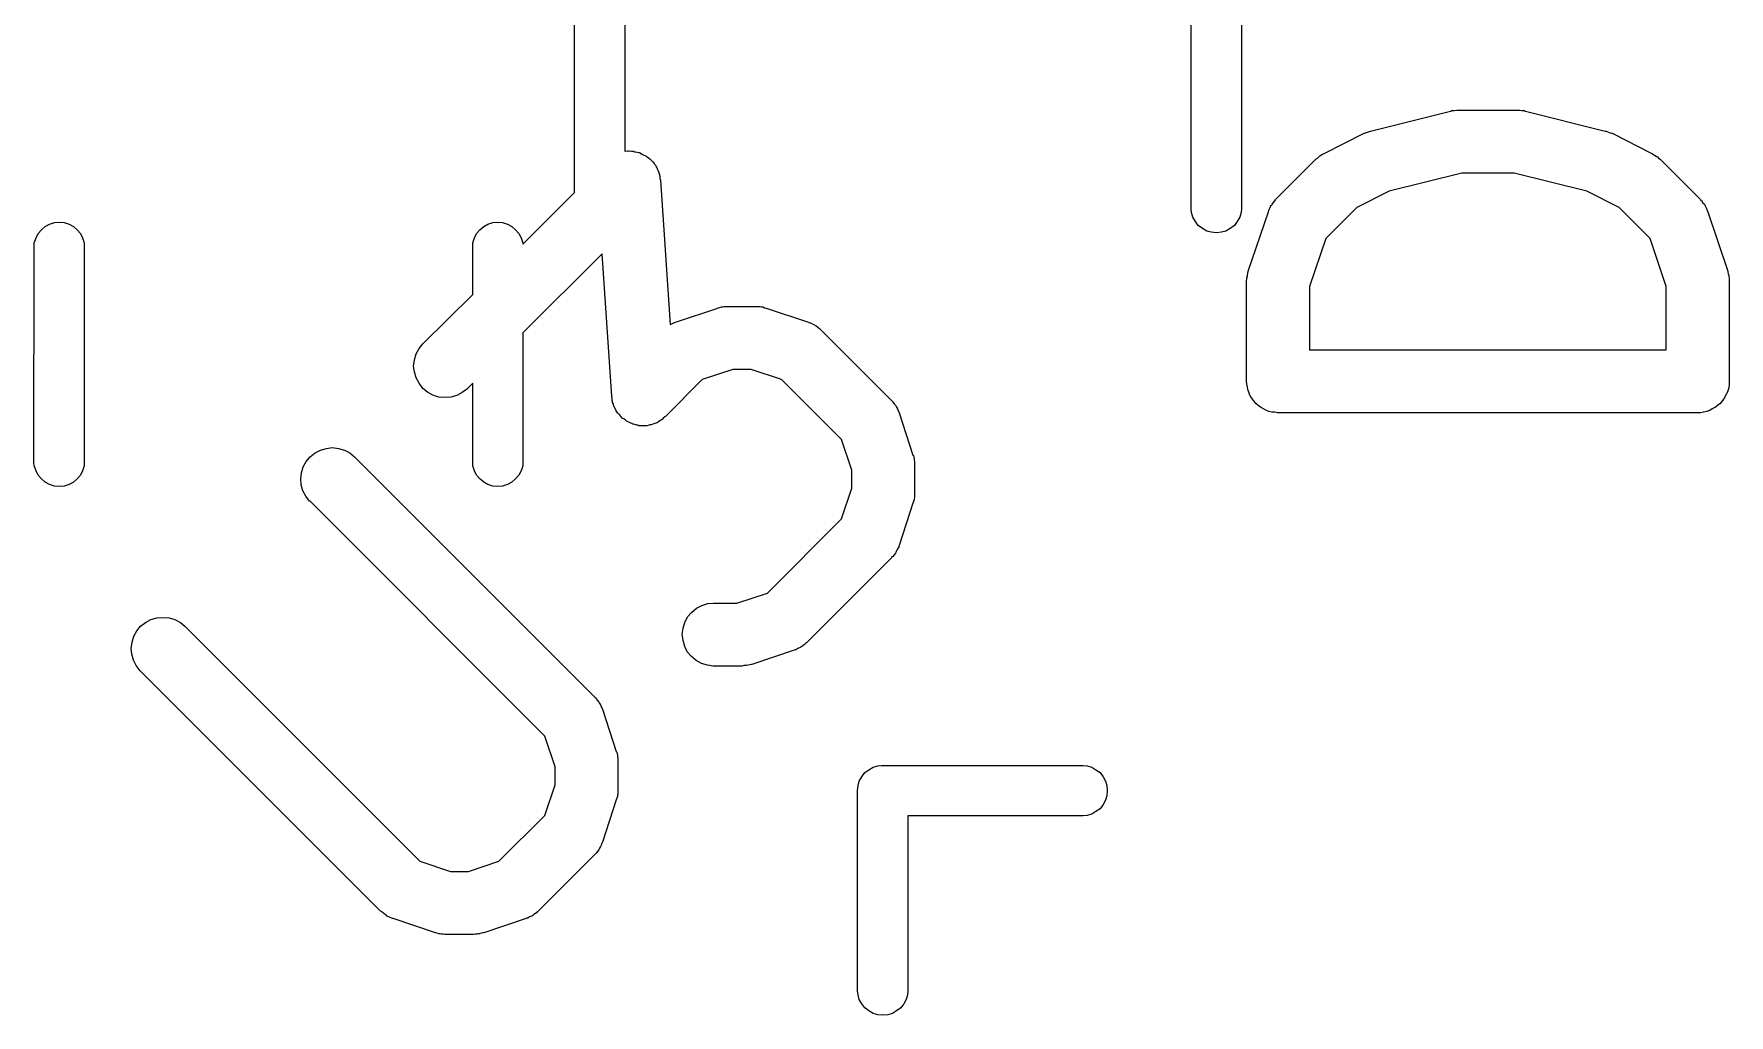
# Model space of a CAD drawing. Extents: x 116.8 to 159.2, y -137.5 to -92.6.
# Drawn here: x 146.917 to 150.957, y -110.875 to -108.536 of the extents above; entities that cross this region are included whole.
import ezdxf

# ---------------------------------------------------------------- set-up
doc = ezdxf.new("R2010")
doc.units = 0
doc.layers.add('BLACK', color=7, linetype='CONTINUOUS')

msp = doc.modelspace()

# ---------------------------------------------------------------- linework, layer by layer
at = {"layer": 'BLACK', "linetype": 'CONTINUOUS'}
for p, q in [((148.205, -108.914), (148.205, -106.493)), ((149.795, -106.493), (149.795, -108.953)), ((148.325, -106.55), (148.325, -108.816)), ((149.675, -108.953), (149.675, -106.55)), ((150.102, -108.768), (150.293, -108.72)), ((150.293, -108.72), (150.294, -108.72)), ((150.294, -108.72), (150.295, -108.72)), ((150.295, -108.72), (150.296, -108.719)), ((150.296, -108.719), (150.302, -108.719)), ((150.302, -108.719), (150.308, -108.718)), ((150.308, -108.718), (150.31, -108.718)), ((150.31, -108.718), (150.311, -108.718)), ((150.311, -108.718), (150.454, -108.718)), ((150.454, -108.718), (150.455, -108.718)), ((150.455, -108.718), (150.456, -108.718)), ((150.456, -108.718), (150.458, -108.718)), ((150.458, -108.718), (150.463, -108.719)), ((150.463, -108.719), (150.469, -108.719)), ((150.469, -108.719), (150.471, -108.72)), ((150.471, -108.72), (150.472, -108.72)), ((150.472, -108.72), (150.662, -108.768)), ((149.992, -108.821), (150.087, -108.773)), ((150.087, -108.773), (150.088, -108.773)), ((150.088, -108.773), (150.095, -108.77)), ((150.088, -108.773), (150.088, -108.773)), ((150.088, -108.773), (150.088, -108.773)), ((150.095, -108.77), (150.102, -108.768)), ((150.102, -108.768), (150.102, -108.768)), ((150.102, -108.768), (150.102, -108.768)), ((150.662, -108.768), (150.663, -108.768)), ((150.663, -108.768), (150.664, -108.768)), ((150.664, -108.768), (150.664, -108.768)), ((150.664, -108.768), (150.671, -108.771)), ((150.671, -108.771), (150.677, -108.773)), ((150.677, -108.773), (150.678, -108.773)), ((150.678, -108.773), (150.678, -108.773)), ((150.678, -108.773), (150.773, -108.821)), ((148.325, -108.816), (148.326, -108.816)), ((148.326, -108.816), (148.331, -108.815)), ((148.331, -108.815), (148.333, -108.816)), ((148.333, -108.816), (148.336, -108.815)), ((148.336, -108.815), (148.341, -108.816)), ((148.341, -108.816), (148.345, -108.816)), ((148.345, -108.816), (148.348, -108.817)), ((148.348, -108.817), (148.351, -108.817)), ((148.351, -108.817), (148.355, -108.818)), ((148.355, -108.818), (148.36, -108.819)), ((148.36, -108.819), (148.362, -108.821)), ((148.362, -108.821), (148.364, -108.821)), ((148.364, -108.821), (148.369, -108.824)), ((148.369, -108.824), (148.373, -108.826)), ((148.373, -108.826), (148.375, -108.827)), ((148.375, -108.827), (148.377, -108.828)), ((148.377, -108.828), (148.381, -108.831)), ((148.381, -108.831), (148.385, -108.834)), ((148.385, -108.834), (148.387, -108.836)), ((148.387, -108.836), (148.389, -108.838)), ((149.877, -108.93), (149.972, -108.835)), ((149.972, -108.835), (149.973, -108.834)), ((149.973, -108.834), (149.976, -108.832)), ((149.976, -108.832), (149.979, -108.829)), ((149.979, -108.829), (149.982, -108.827)), ((149.982, -108.827), (149.984, -108.825)), ((149.984, -108.825), (149.988, -108.823)), ((149.988, -108.823), (149.992, -108.821)), ((150.773, -108.821), (150.774, -108.821)), ((150.774, -108.821), (150.778, -108.824)), ((150.778, -108.824), (150.781, -108.826)), ((150.781, -108.826), (150.784, -108.828)), ((150.784, -108.828), (150.786, -108.829)), ((150.786, -108.829), (150.789, -108.832)), ((150.789, -108.832), (150.793, -108.835)), ((150.793, -108.835), (150.888, -108.93)), ((148.389, -108.838), (148.392, -108.841)), ((148.392, -108.841), (148.395, -108.845)), ((148.395, -108.845), (148.396, -108.847)), ((148.396, -108.847), (148.398, -108.849)), ((148.398, -108.849), (148.4, -108.853)), ((148.4, -108.853), (148.402, -108.857)), ((148.402, -108.857), (148.403, -108.86)), ((148.403, -108.86), (148.405, -108.862)), ((148.405, -108.862), (148.406, -108.867)), ((148.406, -108.867), (148.408, -108.871)), ((148.408, -108.871), (148.408, -108.874)), ((148.408, -108.874), (148.409, -108.876)), ((148.409, -108.876), (148.409, -108.881)), ((150.32, -108.868), (150.147, -108.911)), ((150.445, -108.868), (150.32, -108.868)), ((150.618, -108.911), (150.445, -108.868)), ((148.082, -109.037), (148.205, -108.914)), ((148.409, -108.881), (148.41, -108.885)), ((148.41, -108.885), (148.433, -109.229)), ((150.147, -108.911), (150.07, -108.95)), ((150.695, -108.95), (150.618, -108.911)), ((149.676, -108.962), (149.675, -108.953)), ((149.795, -108.953), (149.794, -108.962)), ((149.859, -108.959), (149.86, -108.957)), ((149.86, -108.957), (149.861, -108.955)), ((149.861, -108.955), (149.863, -108.95)), ((149.863, -108.95), (149.865, -108.945)), ((149.865, -108.945), (149.867, -108.944)), ((149.867, -108.944), (149.868, -108.942)), ((149.868, -108.942), (149.871, -108.938)), ((149.871, -108.938), (149.874, -108.934)), ((149.874, -108.934), (149.876, -108.932)), ((149.876, -108.932), (149.877, -108.93)), ((150.07, -108.95), (149.996, -109.024)), ((150.769, -109.024), (150.695, -108.95)), ((150.888, -108.93), (150.889, -108.931)), ((150.889, -108.931), (150.89, -108.933)), ((150.89, -108.933), (150.892, -108.934)), ((150.892, -108.934), (150.894, -108.938)), ((150.894, -108.938), (150.898, -108.942)), ((150.898, -108.942), (150.899, -108.944)), ((150.899, -108.944), (150.9, -108.946)), ((150.9, -108.946), (150.902, -108.951)), ((150.902, -108.951), (150.904, -108.955)), ((150.904, -108.955), (150.905, -108.958)), ((150.905, -108.958), (150.906, -108.96)), ((146.935, -109.003), (146.944, -108.995)), ((146.944, -108.995), (146.954, -108.99)), ((146.954, -108.99), (146.966, -108.986)), ((146.966, -108.986), (146.977, -108.985)), ((146.977, -108.985), (146.989, -108.986)), ((146.989, -108.986), (147.001, -108.99)), ((147.001, -108.99), (147.011, -108.995)), ((147.011, -108.995), (147.02, -109.003)), ((147.98, -109.003), (147.989, -108.995)), ((147.989, -108.995), (147.999, -108.99)), ((147.999, -108.99), (148.011, -108.986)), ((148.011, -108.986), (148.022, -108.985)), ((148.022, -108.985), (148.034, -108.986)), ((148.034, -108.986), (148.046, -108.99)), ((148.046, -108.99), (148.056, -108.995)), ((148.056, -108.995), (148.065, -109.003)), ((149.679, -108.973), (149.676, -108.962)), ((149.685, -108.983), (149.679, -108.973)), ((149.692, -108.993), (149.685, -108.983)), ((149.702, -109), (149.692, -108.993)), ((149.778, -108.993), (149.768, -109)), ((149.785, -108.983), (149.778, -108.993)), ((149.791, -108.973), (149.785, -108.983)), ((149.794, -108.962), (149.791, -108.973)), ((149.811, -109.102), (149.859, -108.96)), ((149.859, -108.96), (149.859, -108.959)), ((150.906, -108.96), (150.954, -109.102)), ((146.918, -109.034), (146.922, -109.022)), ((146.918, -109.042), (146.918, -109.034)), ((146.922, -109.022), (146.927, -109.012)), ((146.927, -109.012), (146.935, -109.003)), ((147.02, -109.003), (147.028, -109.012)), ((147.028, -109.012), (147.033, -109.022)), ((147.033, -109.022), (147.037, -109.034)), ((147.037, -109.034), (147.037, -109.042)), ((147.963, -109.034), (147.967, -109.022)), ((147.963, -109.042), (147.963, -109.034)), ((147.967, -109.022), (147.972, -109.012)), ((147.972, -109.012), (147.98, -109.003)), ((148.065, -109.003), (148.073, -109.012)), ((148.073, -109.012), (148.078, -109.022)), ((148.078, -109.022), (148.082, -109.034)), ((148.082, -109.034), (148.082, -109.037)), ((149.712, -109.006), (149.702, -109)), ((149.723, -109.009), (149.712, -109.006)), ((149.735, -109.01), (149.723, -109.009)), ((149.747, -109.009), (149.735, -109.01)), ((149.758, -109.006), (149.747, -109.009)), ((149.768, -109), (149.758, -109.006)), ((149.996, -109.024), (149.957, -109.138)), ((150.807, -109.138), (150.769, -109.024)), ((146.917, -109.558), (146.918, -109.042)), ((147.037, -109.042), (147.037, -109.558)), ((147.963, -109.157), (147.963, -109.042)), ((148.271, -109.06), (148.082, -109.249)), ((148.294, -109.4), (148.271, -109.06)), ((149.808, -109.117), (149.809, -109.114)), ((149.808, -109.121), (149.808, -109.117)), ((149.809, -109.111), (149.81, -109.107)), ((149.809, -109.114), (149.809, -109.111)), ((149.81, -109.107), (149.811, -109.102)), ((150.954, -109.102), (150.954, -109.103)), ((150.954, -109.103), (150.955, -109.108)), ((150.955, -109.108), (150.956, -109.112)), ((150.956, -109.112), (150.956, -109.115)), ((150.956, -109.115), (150.957, -109.118)), ((150.957, -109.118), (150.957, -109.122)), ((147.844, -109.275), (147.963, -109.157)), ((149.807, -109.125), (149.808, -109.121)), ((149.807, -109.126), (149.807, -109.125)), ((149.807, -109.364), (149.807, -109.126)), ((149.957, -109.138), (149.957, -109.289)), ((150.807, -109.289), (150.807, -109.138)), ((150.957, -109.122), (150.957, -109.126)), ((150.957, -109.126), (150.957, -109.364)), ((148.446, -109.223), (148.547, -109.19)), ((148.547, -109.19), (148.548, -109.189)), ((148.548, -109.189), (148.552, -109.188)), ((148.552, -109.188), (148.556, -109.187)), ((148.556, -109.187), (148.559, -109.187)), ((148.559, -109.187), (148.562, -109.186)), ((148.562, -109.186), (148.567, -109.186)), ((148.567, -109.186), (148.571, -109.186)), ((148.571, -109.186), (148.638, -109.186)), ((148.638, -109.186), (148.639, -109.186)), ((148.639, -109.186), (148.643, -109.186)), ((148.643, -109.186), (148.648, -109.186)), ((148.648, -109.186), (148.651, -109.187)), ((148.651, -109.187), (148.654, -109.187)), ((148.654, -109.187), (148.658, -109.189)), ((148.658, -109.189), (148.662, -109.19)), ((148.662, -109.19), (148.763, -109.223)), ((148.433, -109.229), (148.437, -109.227)), ((148.437, -109.227), (148.442, -109.225)), ((148.442, -109.225), (148.444, -109.224)), ((148.444, -109.224), (148.446, -109.223)), ((148.763, -109.223), (148.764, -109.224)), ((148.764, -109.224), (148.766, -109.225)), ((148.766, -109.225), (148.768, -109.225)), ((148.768, -109.225), (148.773, -109.228)), ((148.773, -109.228), (148.777, -109.23)), ((148.777, -109.23), (148.779, -109.231)), ((148.779, -109.231), (148.781, -109.232)), ((148.781, -109.232), (148.785, -109.235)), ((148.785, -109.235), (148.789, -109.238)), ((148.789, -109.238), (148.791, -109.24)), ((148.791, -109.24), (148.792, -109.241)), ((148.792, -109.241), (148.961, -109.41)), ((147.835, -109.286), (147.844, -109.275)), ((148.082, -109.249), (148.082, -109.558)), ((147.822, -109.328), (147.824, -109.313)), ((147.824, -109.313), (147.828, -109.299)), ((147.828, -109.299), (147.835, -109.286)), ((149.957, -109.289), (150.807, -109.289)), ((147.824, -109.342), (147.822, -109.328)), ((147.828, -109.356), (147.824, -109.342)), ((147.835, -109.369), (147.828, -109.356)), ((148.51, -109.36), (148.422, -109.448)), ((148.583, -109.336), (148.51, -109.36)), ((148.626, -109.336), (148.583, -109.336)), ((148.699, -109.36), (148.626, -109.336)), ((148.842, -109.503), (148.699, -109.36)), ((147.844, -109.381), (147.835, -109.369)), ((147.855, -109.39), (147.844, -109.381)), ((147.868, -109.397), (147.855, -109.39)), ((147.882, -109.402), (147.868, -109.397)), ((147.897, -109.403), (147.882, -109.402)), ((147.911, -109.402), (147.897, -109.403)), ((147.925, -109.398), (147.911, -109.402)), ((147.938, -109.391), (147.925, -109.398)), ((147.95, -109.382), (147.938, -109.391)), ((147.963, -109.369), (147.95, -109.381)), ((147.95, -109.381), (147.95, -109.382)), ((147.963, -109.558), (147.963, -109.369)), ((148.295, -109.405), (148.294, -109.4)), ((149.808, -109.371), (149.807, -109.364)), ((149.809, -109.378), (149.808, -109.371)), ((149.809, -109.379), (149.809, -109.378)), ((149.811, -109.386), (149.809, -109.379)), ((149.809, -109.379), (149.809, -109.379)), ((149.813, -109.392), (149.811, -109.386)), ((149.813, -109.393), (149.813, -109.392)), ((149.816, -109.399), (149.813, -109.393)), ((149.813, -109.393), (149.813, -109.393)), ((149.82, -109.405), (149.816, -109.399)), ((150.948, -109.4), (150.945, -109.406)), ((150.951, -109.394), (150.948, -109.4)), ((150.952, -109.393), (150.951, -109.394)), ((150.951, -109.394), (150.951, -109.394)), ((150.954, -109.387), (150.952, -109.393)), ((150.956, -109.38), (150.954, -109.387)), ((150.957, -109.372), (150.956, -109.379)), ((150.956, -109.379), (150.956, -109.38)), ((150.956, -109.38), (150.956, -109.38)), ((150.957, -109.364), (150.957, -109.365)), ((150.957, -109.365), (150.957, -109.365)), ((150.957, -109.365), (150.957, -109.365)), ((150.957, -109.365), (150.957, -109.365)), ((150.957, -109.365), (150.957, -109.372)), ((148.295, -109.41), (148.295, -109.405)), ((148.296, -109.412), (148.295, -109.41)), ((148.296, -109.415), (148.296, -109.412)), ((148.298, -109.419), (148.296, -109.415)), ((148.299, -109.424), (148.298, -109.419)), ((148.301, -109.426), (148.299, -109.424)), ((148.302, -109.429), (148.301, -109.426)), ((148.304, -109.433), (148.302, -109.429)), ((148.306, -109.437), (148.304, -109.433)), ((148.308, -109.439), (148.306, -109.437)), ((148.309, -109.441), (148.308, -109.439)), ((148.313, -109.444), (148.309, -109.441)), ((148.961, -109.41), (148.961, -109.41)), ((148.961, -109.41), (148.963, -109.412)), ((148.963, -109.412), (148.964, -109.414)), ((148.964, -109.414), (148.967, -109.418)), ((148.967, -109.418), (148.971, -109.422)), ((148.971, -109.422), (148.972, -109.424)), ((148.972, -109.424), (148.973, -109.426)), ((148.973, -109.426), (148.975, -109.43)), ((148.975, -109.43), (148.977, -109.435)), ((148.977, -109.435), (148.978, -109.437)), ((148.978, -109.437), (148.979, -109.439)), ((148.979, -109.439), (149.012, -109.54)), ((149.82, -109.406), (149.82, -109.405)), ((149.824, -109.411), (149.82, -109.406)), ((149.82, -109.406), (149.82, -109.406)), ((149.829, -109.417), (149.824, -109.411)), ((149.835, -109.422), (149.829, -109.417)), ((149.829, -109.417), (149.829, -109.417)), ((149.829, -109.417), (149.829, -109.417)), ((149.84, -109.426), (149.835, -109.422)), ((149.847, -109.43), (149.84, -109.426)), ((149.84, -109.426), (149.84, -109.426)), ((149.84, -109.426), (149.84, -109.426)), ((149.853, -109.433), (149.847, -109.43)), ((149.86, -109.436), (149.853, -109.433)), ((149.853, -109.433), (149.853, -109.433)), ((149.853, -109.433), (149.853, -109.433)), ((149.867, -109.438), (149.86, -109.436)), ((149.874, -109.438), (149.867, -109.438)), ((149.867, -109.438), (149.867, -109.438)), ((149.867, -109.438), (149.867, -109.438)), ((149.881, -109.439), (149.874, -109.438)), ((149.882, -109.439), (149.881, -109.439)), ((150.882, -109.439), (149.882, -109.439)), ((149.882, -109.439), (149.882, -109.439)), ((149.882, -109.439), (149.882, -109.439)), ((149.882, -109.439), (149.882, -109.439)), ((150.889, -109.439), (150.882, -109.439)), ((150.896, -109.438), (150.889, -109.439)), ((150.897, -109.438), (150.896, -109.438)), ((150.904, -109.436), (150.897, -109.438)), ((150.897, -109.438), (150.897, -109.438)), ((150.91, -109.434), (150.904, -109.436)), ((150.911, -109.434), (150.91, -109.434)), ((150.917, -109.43), (150.911, -109.434)), ((150.911, -109.434), (150.911, -109.434)), ((150.923, -109.427), (150.917, -109.43)), ((150.924, -109.427), (150.923, -109.427)), ((150.929, -109.422), (150.924, -109.427)), ((150.924, -109.427), (150.924, -109.427)), ((150.935, -109.418), (150.929, -109.422)), ((150.94, -109.412), (150.935, -109.418)), ((150.935, -109.418), (150.935, -109.418)), ((150.935, -109.418), (150.935, -109.418)), ((150.944, -109.407), (150.94, -109.412)), ((150.945, -109.406), (150.944, -109.406)), ((150.944, -109.406), (150.944, -109.407)), ((148.315, -109.448), (148.313, -109.444)), ((148.317, -109.45), (148.315, -109.448)), ((148.319, -109.452), (148.317, -109.45)), ((148.323, -109.454), (148.319, -109.452)), ((148.327, -109.457), (148.323, -109.454)), ((148.329, -109.459), (148.327, -109.457)), ((148.331, -109.46), (148.329, -109.459)), ((148.335, -109.462), (148.331, -109.46)), ((148.34, -109.464), (148.335, -109.462)), ((148.342, -109.465), (148.34, -109.464)), ((148.344, -109.466), (148.342, -109.465)), ((148.349, -109.467), (148.344, -109.466)), ((148.354, -109.469), (148.349, -109.467)), ((148.356, -109.469), (148.354, -109.469)), ((148.359, -109.47), (148.356, -109.469)), ((148.363, -109.47), (148.359, -109.47)), ((148.368, -109.47), (148.363, -109.47)), ((148.371, -109.47), (148.368, -109.47)), ((148.373, -109.47), (148.371, -109.47)), ((148.378, -109.47), (148.373, -109.47)), ((148.383, -109.469), (148.378, -109.47)), ((148.385, -109.468), (148.383, -109.469)), ((148.388, -109.468), (148.385, -109.468)), ((148.392, -109.466), (148.388, -109.468)), ((148.397, -109.465), (148.392, -109.466)), ((148.399, -109.464), (148.397, -109.465)), ((148.402, -109.463), (148.399, -109.464)), ((148.406, -109.46), (148.402, -109.463)), ((148.41, -109.458), (148.406, -109.46)), ((148.412, -109.457), (148.41, -109.458)), ((148.414, -109.455), (148.412, -109.457)), ((148.417, -109.452), (148.414, -109.455)), ((148.421, -109.449), (148.417, -109.452)), ((148.422, -109.448), (148.421, -109.449)), ((147.6, -109.528), (147.614, -109.524)), ((147.614, -109.524), (147.628, -109.522)), ((147.628, -109.522), (147.643, -109.524)), ((147.643, -109.524), (147.657, -109.528)), ((148.866, -109.576), (148.842, -109.503)), ((146.918, -109.566), (146.917, -109.558)), ((147.037, -109.558), (147.037, -109.566)), ((147.559, -109.568), (147.566, -109.555)), ((147.566, -109.555), (147.575, -109.544)), ((147.575, -109.544), (147.587, -109.535)), ((147.587, -109.535), (147.6, -109.528)), ((147.657, -109.528), (147.67, -109.535)), ((147.67, -109.535), (147.681, -109.544)), ((147.681, -109.544), (148.254, -110.117)), ((147.963, -109.566), (147.963, -109.558)), ((148.082, -109.558), (148.082, -109.566)), ((149.012, -109.54), (149.013, -109.541)), ((149.013, -109.541), (149.014, -109.545)), ((149.014, -109.545), (149.015, -109.549)), ((149.015, -109.549), (149.015, -109.552)), ((149.015, -109.552), (149.016, -109.555)), ((149.016, -109.555), (149.016, -109.56)), ((149.016, -109.56), (149.016, -109.564)), ((149.016, -109.564), (149.016, -109.631)), ((146.922, -109.578), (146.918, -109.566)), ((146.927, -109.588), (146.922, -109.578)), ((146.935, -109.597), (146.927, -109.588)), ((146.944, -109.605), (146.935, -109.597)), ((146.954, -109.61), (146.944, -109.605)), ((147.011, -109.605), (147.001, -109.61)), ((147.02, -109.597), (147.011, -109.605)), ((147.028, -109.588), (147.02, -109.597)), ((147.033, -109.578), (147.028, -109.588)), ((147.037, -109.566), (147.033, -109.578)), ((147.553, -109.597), (147.555, -109.582)), ((147.554, -109.611), (147.553, -109.597)), ((147.555, -109.582), (147.559, -109.568)), ((147.967, -109.578), (147.963, -109.566)), ((147.972, -109.588), (147.967, -109.578)), ((147.98, -109.597), (147.972, -109.588)), ((147.989, -109.605), (147.98, -109.597)), ((147.999, -109.61), (147.989, -109.605)), ((148.056, -109.605), (148.046, -109.61)), ((148.065, -109.597), (148.056, -109.605)), ((148.073, -109.588), (148.065, -109.597)), ((148.078, -109.578), (148.073, -109.588)), ((148.082, -109.566), (148.078, -109.578)), ((148.866, -109.619), (148.866, -109.576)), ((146.966, -109.614), (146.954, -109.61)), ((146.977, -109.615), (146.966, -109.614)), ((146.989, -109.614), (146.977, -109.615)), ((147.001, -109.61), (146.989, -109.614)), ((147.558, -109.625), (147.554, -109.611)), ((147.565, -109.638), (147.558, -109.625)), ((147.574, -109.65), (147.565, -109.638)), ((148.011, -109.614), (147.999, -109.61)), ((148.022, -109.615), (148.011, -109.614)), ((148.034, -109.614), (148.022, -109.615)), ((148.046, -109.61), (148.034, -109.614)), ((148.842, -109.692), (148.866, -109.619)), ((149.016, -109.641), (149.015, -109.644)), ((149.015, -109.644), (149.015, -109.647)), ((149.016, -109.631), (149.016, -109.632)), ((149.016, -109.632), (149.016, -109.636)), ((149.016, -109.636), (149.016, -109.641)), ((147.575, -109.65), (147.574, -109.65)), ((148.135, -110.21), (147.575, -109.65)), ((149.012, -109.655), (148.979, -109.756)), ((149.013, -109.651), (149.012, -109.655)), ((149.015, -109.647), (149.013, -109.651)), ((148.665, -109.869), (148.842, -109.692)), ((148.974, -109.765), (148.972, -109.77)), ((148.977, -109.761), (148.974, -109.765)), ((148.978, -109.759), (148.977, -109.761)), ((148.979, -109.756), (148.978, -109.757)), ((148.978, -109.757), (148.978, -109.759)), ((148.961, -109.785), (148.759, -109.987)), ((148.962, -109.783), (148.961, -109.785)), ((148.964, -109.782), (148.962, -109.783)), ((148.967, -109.778), (148.964, -109.782)), ((148.97, -109.774), (148.967, -109.778)), ((148.971, -109.772), (148.97, -109.774)), ((148.972, -109.77), (148.971, -109.772)), ((148.592, -109.893), (148.665, -109.869)), ((147.196, -109.932), (147.21, -109.928)), ((147.21, -109.928), (147.224, -109.927)), ((147.224, -109.927), (147.239, -109.928)), ((147.239, -109.928), (147.253, -109.932)), ((148.468, -109.939), (148.475, -109.926)), ((148.475, -109.926), (148.484, -109.915)), ((148.484, -109.915), (148.496, -109.905)), ((148.496, -109.905), (148.509, -109.899)), ((148.509, -109.899), (148.523, -109.894)), ((148.523, -109.894), (148.537, -109.893)), ((148.537, -109.893), (148.592, -109.893)), ((147.155, -109.972), (147.162, -109.959)), ((147.162, -109.959), (147.171, -109.948)), ((147.171, -109.948), (147.183, -109.939)), ((147.183, -109.939), (147.196, -109.932)), ((147.253, -109.932), (147.266, -109.939)), ((147.266, -109.939), (147.277, -109.948)), ((147.277, -109.948), (147.837, -110.508)), ((148.462, -109.967), (148.464, -109.953)), ((148.464, -109.982), (148.462, -109.967)), ((148.464, -109.953), (148.468, -109.939)), ((147.149, -110.001), (147.151, -109.986)), ((147.15, -110.015), (147.149, -110.001)), ((147.151, -109.986), (147.155, -109.972)), ((148.468, -109.996), (148.464, -109.982)), ((148.474, -110.009), (148.468, -109.996)), ((148.484, -110.02), (148.474, -110.009)), ((148.729, -110.005), (148.628, -110.039)), ((148.731, -110.004), (148.729, -110.005)), ((148.733, -110.004), (148.731, -110.004)), ((148.738, -110.001), (148.733, -110.004)), ((148.743, -109.999), (148.738, -110.001)), ((148.744, -109.998), (148.743, -109.999)), ((148.746, -109.997), (148.744, -109.998)), ((148.75, -109.994), (148.746, -109.997)), ((148.755, -109.991), (148.75, -109.994)), ((148.756, -109.989), (148.755, -109.991)), ((148.758, -109.988), (148.756, -109.989)), ((148.759, -109.987), (148.758, -109.988)), ((147.154, -110.029), (147.15, -110.015)), ((147.161, -110.042), (147.154, -110.029)), ((147.17, -110.054), (147.161, -110.042)), ((148.495, -110.03), (148.484, -110.02)), ((148.508, -110.037), (148.495, -110.03)), ((148.522, -110.041), (148.508, -110.037)), ((148.536, -110.043), (148.522, -110.041)), ((148.537, -110.043), (148.536, -110.043)), ((148.605, -110.043), (148.537, -110.043)), ((148.609, -110.042), (148.605, -110.043)), ((148.613, -110.042), (148.609, -110.042)), ((148.616, -110.042), (148.613, -110.042)), ((148.619, -110.041), (148.616, -110.042)), ((148.623, -110.04), (148.619, -110.041)), ((148.627, -110.039), (148.623, -110.04)), ((148.628, -110.039), (148.627, -110.039)), ((147.171, -110.055), (147.17, -110.054)), ((147.743, -110.627), (147.171, -110.055)), ((148.254, -110.117), (148.254, -110.118)), ((148.254, -110.118), (148.256, -110.119)), ((148.256, -110.119), (148.257, -110.121)), ((148.257, -110.121), (148.26, -110.125)), ((148.26, -110.125), (148.263, -110.129)), ((148.263, -110.129), (148.264, -110.131)), ((148.264, -110.131), (148.266, -110.133)), ((148.266, -110.133), (148.268, -110.137)), ((148.268, -110.137), (148.27, -110.142)), ((148.27, -110.142), (148.271, -110.144)), ((148.271, -110.144), (148.272, -110.146)), ((148.272, -110.146), (148.305, -110.247)), ((148.159, -110.283), (148.135, -110.21)), ((148.305, -110.247), (148.306, -110.248)), ((148.306, -110.248), (148.307, -110.252)), ((148.159, -110.326), (148.159, -110.283)), ((148.307, -110.252), (148.308, -110.256)), ((148.308, -110.256), (148.308, -110.259)), ((148.308, -110.259), (148.309, -110.262)), ((148.309, -110.262), (148.309, -110.267)), ((148.309, -110.267), (148.309, -110.271)), ((148.309, -110.271), (148.309, -110.338)), ((148.897, -110.297), (148.907, -110.29)), ((148.907, -110.29), (148.917, -110.284)), ((148.917, -110.284), (148.928, -110.281)), ((148.928, -110.281), (148.937, -110.28)), ((148.937, -110.28), (148.937, -110.28)), ((148.937, -110.28), (148.94, -110.28)), ((148.94, -110.28), (148.943, -110.28)), ((148.943, -110.28), (149.418, -110.28)), ((149.418, -110.28), (149.427, -110.281)), ((149.427, -110.281), (149.438, -110.284)), ((149.438, -110.284), (149.448, -110.29)), ((149.448, -110.29), (149.458, -110.297)), ((148.135, -110.399), (148.159, -110.326)), ((148.88, -110.34), (148.881, -110.328)), ((148.881, -110.328), (148.884, -110.317)), ((148.884, -110.317), (148.89, -110.307)), ((148.89, -110.307), (148.897, -110.297)), ((149.458, -110.297), (149.465, -110.307)), ((149.465, -110.307), (149.471, -110.317)), ((149.471, -110.317), (149.474, -110.328)), ((149.474, -110.328), (149.475, -110.34)), ((148.305, -110.362), (148.272, -110.463)), ((148.306, -110.358), (148.305, -110.362)), ((148.308, -110.354), (148.306, -110.358)), ((148.309, -110.348), (148.308, -110.351)), ((148.308, -110.351), (148.308, -110.354)), ((148.309, -110.338), (148.309, -110.339)), ((148.309, -110.339), (148.309, -110.343)), ((148.309, -110.343), (148.309, -110.348)), ((148.88, -110.343), (148.88, -110.34)), ((148.88, -110.818), (148.88, -110.343)), ((149.471, -110.363), (149.465, -110.373)), ((149.474, -110.352), (149.471, -110.363)), ((149.475, -110.34), (149.474, -110.352)), ((148.025, -110.508), (148.135, -110.399)), ((149.418, -110.4), (149, -110.4)), ((149, -110.4), (149, -110.818)), ((149.427, -110.399), (149.418, -110.4)), ((149.438, -110.396), (149.427, -110.399)), ((149.448, -110.39), (149.438, -110.396)), ((149.458, -110.383), (149.448, -110.39)), ((149.465, -110.373), (149.458, -110.383)), ((148.254, -110.492), (148.119, -110.627)), ((148.255, -110.491), (148.254, -110.492)), ((148.257, -110.489), (148.255, -110.491)), ((148.26, -110.485), (148.257, -110.489)), ((148.263, -110.481), (148.26, -110.485)), ((148.264, -110.479), (148.263, -110.481)), ((148.265, -110.477), (148.264, -110.479)), ((148.267, -110.473), (148.265, -110.477)), ((148.27, -110.468), (148.267, -110.473)), ((148.271, -110.464), (148.27, -110.466)), ((148.27, -110.466), (148.27, -110.468)), ((148.272, -110.463), (148.271, -110.464)), ((147.837, -110.508), (147.91, -110.533)), ((147.91, -110.533), (147.953, -110.533)), ((147.953, -110.533), (148.025, -110.508)), ((147.745, -110.628), (147.743, -110.627)), ((147.747, -110.63), (147.745, -110.628)), ((147.751, -110.633), (147.747, -110.63)), ((147.755, -110.636), (147.751, -110.633)), ((147.757, -110.637), (147.755, -110.636)), ((147.758, -110.639), (147.757, -110.637)), ((147.763, -110.641), (147.758, -110.639)), ((147.768, -110.643), (147.763, -110.641)), ((147.77, -110.644), (147.768, -110.643)), ((147.772, -110.645), (147.77, -110.644)), ((147.773, -110.645), (147.772, -110.645)), ((147.874, -110.679), (147.773, -110.645)), ((148.09, -110.645), (147.989, -110.679)), ((148.092, -110.644), (148.09, -110.645)), ((148.094, -110.644), (148.092, -110.644)), ((148.098, -110.641), (148.094, -110.644)), ((148.103, -110.639), (148.098, -110.641)), ((148.105, -110.638), (148.103, -110.639)), ((148.107, -110.637), (148.105, -110.638)), ((148.111, -110.634), (148.107, -110.637)), ((148.115, -110.631), (148.111, -110.634)), ((148.116, -110.629), (148.115, -110.631)), ((148.118, -110.628), (148.116, -110.629)), ((148.119, -110.627), (148.118, -110.628)), ((147.878, -110.68), (147.874, -110.679)), ((147.882, -110.681), (147.878, -110.68)), ((147.885, -110.681), (147.882, -110.681)), ((147.888, -110.682), (147.885, -110.681)), ((147.892, -110.682), (147.888, -110.682)), ((147.896, -110.683), (147.892, -110.682)), ((147.897, -110.683), (147.896, -110.683)), ((147.965, -110.683), (147.897, -110.683)), ((147.969, -110.682), (147.965, -110.683)), ((147.973, -110.682), (147.969, -110.682)), ((147.976, -110.681), (147.973, -110.682)), ((147.979, -110.681), (147.976, -110.681)), ((147.983, -110.68), (147.979, -110.681)), ((147.988, -110.679), (147.983, -110.68)), ((147.989, -110.679), (147.988, -110.679)), ((148.881, -110.827), (148.88, -110.818)), ((148.884, -110.838), (148.881, -110.827)), ((148.89, -110.848), (148.884, -110.838)), ((148.897, -110.858), (148.89, -110.848)), ((148.99, -110.848), (148.983, -110.858)), ((148.996, -110.838), (148.99, -110.848)), ((148.999, -110.827), (148.996, -110.838)), ((149, -110.818), (148.999, -110.827)), ((148.907, -110.865), (148.897, -110.858)), ((148.917, -110.871), (148.907, -110.865)), ((148.928, -110.874), (148.917, -110.871)), ((148.94, -110.875), (148.928, -110.874)), ((148.952, -110.874), (148.94, -110.875)), ((148.963, -110.871), (148.952, -110.874)), ((148.973, -110.865), (148.963, -110.871)), ((148.983, -110.858), (148.973, -110.865))]:
    msp.add_line(p, q, dxfattribs=at)

doc.saveas('drawing.dxf')
